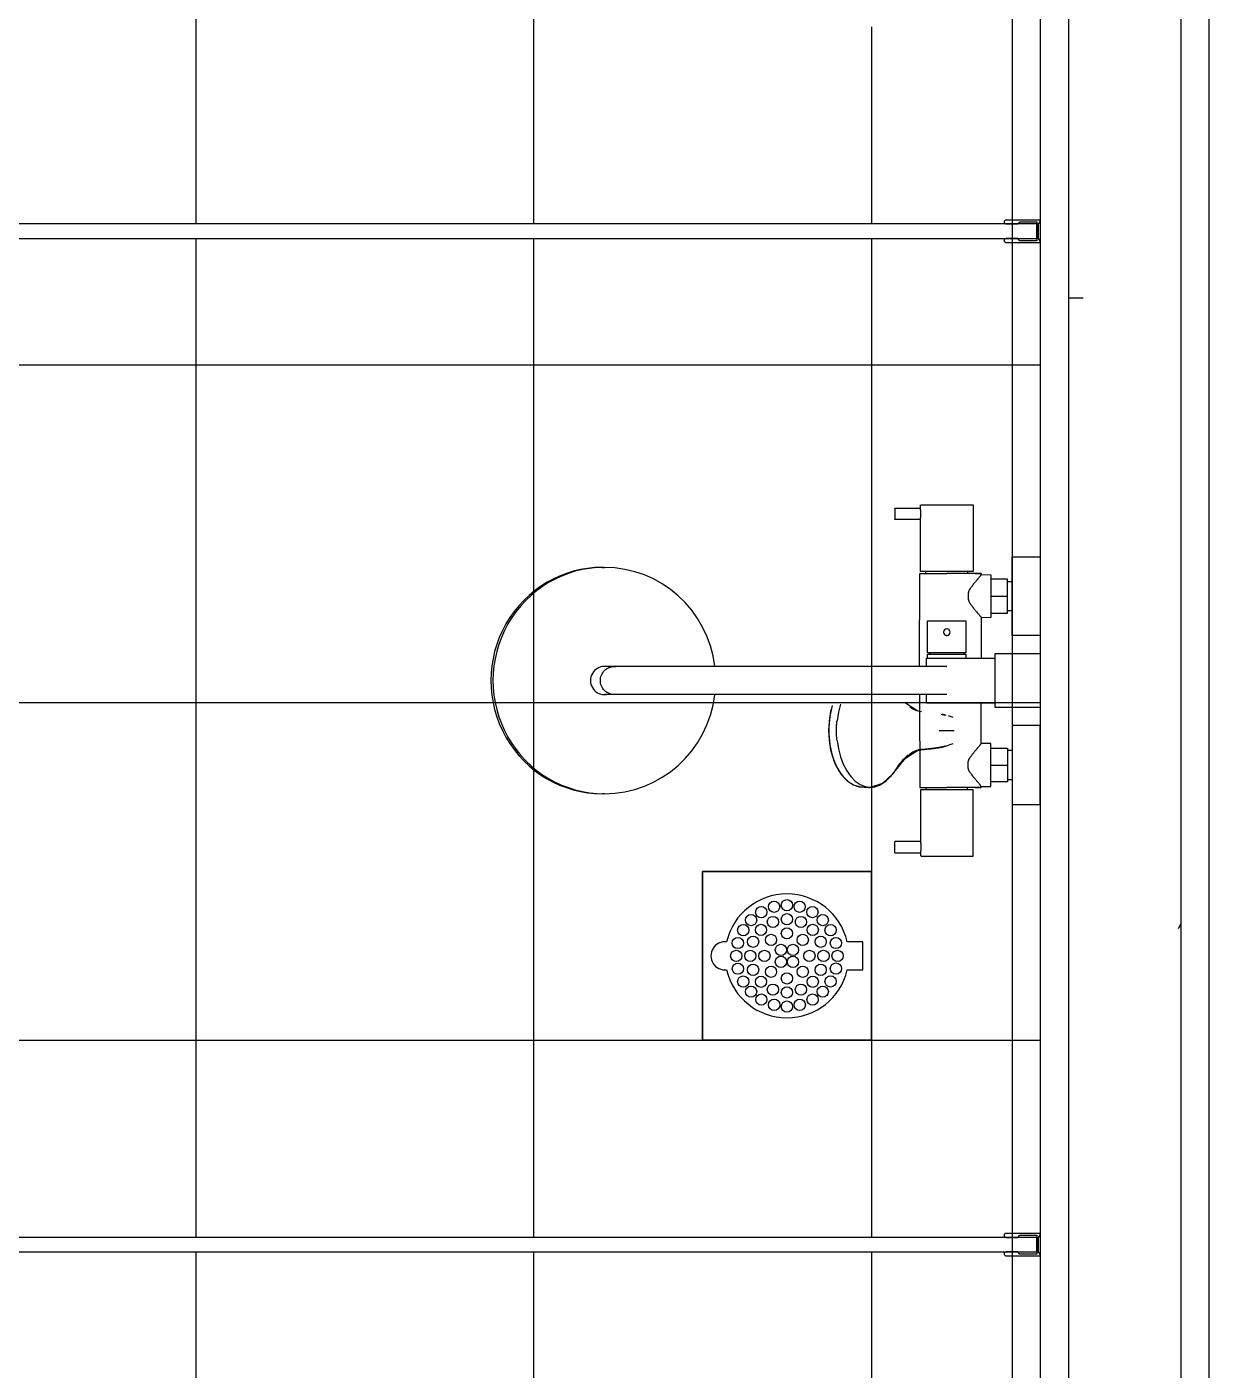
# Model space of a CAD drawing. Header units: millimetres. Extents: x -145636 to 131102, y -135903 to -7470.
# Drawn here: x 26745 to 27795, y -115166 to -113973 of the extents above; entities that cross this region are included whole.
import ezdxf

# ---------------------------------------------------------------- set-up
doc = ezdxf.new("R2010")
doc.units = ezdxf.units.MM
doc.layers.add('M_ARCHI', color=8, linetype='Continuous')

# ---------------------------------------------------------------- blocks, each defined once
blk = doc.blocks.new('RF Archi 21.10.2024')
at = {"layer": 'M_ARCHI', "color": 8}
for p, q in [((-138786, -25375.2), (-138786, -138101)), ((-138636, -126778.5), (-138636, -134028.5)), ((-138636, -126778.5), (-138636, -134028.5)), ((-138611, -134028.5), (-138611, -126778.5)), ((-138761, -129953.5), (-138761, -133253.5)), ((-138736, -129953.5), (-138736, -133278.5)), ((-138761, -130550), (-138791.3, -130550)), ((-138761, -130551.5), (-138761, -130550)), ((-138764, -130553.5), (-140545, -130553.5)), ((-138791.3, -130553.5), (-138781, -130553.5)), ((-138781, -130553.5), (-138779, -130551.5)), ((-138779, -130551.5), (-138764, -130551.5)), ((-138764, -130551.5), (-138764, -130568.5)), ((-138764, -130566.5), (-138764, -130553.5)), ((-138762.5, -130553.5), (-138761, -130551.5)), ((-138762.5, -130566.5), (-138762.5, -130553.5)), ((-140545, -130566.5), (-138764, -130566.5)), ((-138781, -130566.5), (-138791.3, -130566.5)), ((-138791.3, -130570), (-138761, -130570)), ((-138779, -130568.5), (-138781, -130566.5)), ((-138764, -130568.5), (-138779, -130568.5)), ((-138761, -130568.5), (-138762.5, -130566.5)), ((-138761, -130570), (-138761, -130568.5)), ((-138890, -130806), (-138890, -130816)), ((-138890, -130806.1), (-138890, -130806)), ((-138890, -130806), (-138890, -130806.1)), ((-138890, -130806.1), (-138890, -130806)), ((-138890, -130806), (-138867.5, -130806)), ((-138867.5, -130806), (-138867.5, -130803)), ((-138866.7, -130803), (-138844, -130803)), ((-138844, -130803), (-138820.5, -130803)), ((-138820.5, -130803), (-138820.5, -130862)), ((-138890, -130816), (-138890, -130815.8)), ((-138890, -130815.8), (-138890, -130816)), ((-138890, -130816), (-138890, -130815.8)), ((-138867.5, -130816), (-138890, -130816)), ((-138867.5, -130862), (-138867.5, -130816)), ((-139149.9, -130858.5), (-139148.1, -130858.5)), ((-138786, -130919), (-138786, -130849)), ((-138786, -130849), (-138761, -130849)), ((-138761, -130849), (-138761, -130919)), ((-138868.3, -130946.5), (-138868, -130864)), ((-138868, -130864), (-138844, -130864)), ((-138844, -130862), (-138867.5, -130862)), ((-138862.5, -130864), (-138862.5, -130862)), ((-138820.5, -130862), (-138844, -130862)), ((-138825.5, -130862), (-138825.5, -130864)), ((-138813.5, -130864), (-138813.5, -130864.8)), ((-138813.5, -130864.8), (-138805, -130865)), ((-138805, -130865), (-138805, -130903)), ((-138790, -130869), (-138805, -130869)), ((-138790, -130884), (-138790, -130869)), ((-138790, -130871), (-138786, -130871)), ((-138805, -130884), (-138790, -130884)), ((-138790, -130899), (-138790, -130884)), ((-138861, -130934.5), (-138861, -130906)), ((-138861, -130906), (-138844, -130906)), ((-138844, -130906), (-138827, -130906)), ((-138827, -130906), (-138827, -130934.5)), ((-138805, -130903), (-138813.5, -130903.2)), ((-138813.5, -130903.2), (-138813.5, -130939.1)), ((-138805, -130899), (-138790, -130899)), ((-138786, -130897), (-138790, -130897)), ((-138761, -130919), (-138786, -130919)), ((-138862, -130946.4), (-138862, -130939)), ((-138862, -130939), (-138801, -130939)), ((-138844, -130934.5), (-138861, -130934.5)), ((-138861, -130939), (-138861, -130935.5)), ((-138861, -130935.5), (-138844, -130935.5)), ((-138859, -130935.5), (-138859, -130934.5)), ((-138827, -130934.5), (-138844, -130934.5)), ((-138844, -130935.5), (-138827, -130935.5)), ((-138829, -130934.5), (-138829, -130935.5)), ((-138827, -130935.5), (-138827, -130939)), ((-138801, -130983), (-138801, -130935)), ((-138801, -130935), (-138761, -130935)), ((-138761, -130935), (-138761, -130983)), ((-139139.4, -130946.5), (-139148.1, -130946.5)), ((-139138.9, -130946.5), (-139139.4, -130946.5)), ((-139138.3, -130946.5), (-139138.9, -130946.5)), ((-139137.6, -130946.5), (-139138.3, -130946.5)), ((-139136.8, -130946.5), (-139137.6, -130946.5)), ((-139136, -130946.5), (-139136.8, -130946.5)), ((-139135.1, -130946.5), (-139136, -130946.5)), ((-139134.1, -130946.5), (-139135.1, -130946.5)), ((-139133.1, -130946.5), (-139134.1, -130946.5)), ((-139131.9, -130946.5), (-139133.1, -130946.5)), ((-139130.7, -130946.5), (-139131.9, -130946.5)), ((-139129.5, -130946.5), (-139130.7, -130946.5)), ((-139128.2, -130946.5), (-139129.5, -130946.5)), ((-139126.8, -130946.5), (-139128.2, -130946.5)), ((-139125.3, -130946.5), (-139126.8, -130946.5)), ((-139123.8, -130946.5), (-139125.3, -130946.5)), ((-139122.3, -130946.5), (-139123.8, -130946.5)), ((-139120.7, -130946.5), (-139122.3, -130946.5)), ((-139119, -130946.5), (-139120.7, -130946.5)), ((-139117.3, -130946.5), (-139119, -130946.5)), ((-139115.6, -130946.5), (-139117.3, -130946.5)), ((-139113.8, -130946.5), (-139115.6, -130946.5)), ((-139112, -130946.5), (-139113.8, -130946.5)), ((-139110.1, -130946.5), (-139112, -130946.5)), ((-139108.3, -130946.5), (-139110.1, -130946.5)), ((-139106.3, -130946.5), (-139108.3, -130946.5)), ((-139104.4, -130946.5), (-139106.3, -130946.5)), ((-139102.4, -130946.5), (-139104.4, -130946.5)), ((-139100.4, -130946.5), (-139102.4, -130946.5)), ((-139098.4, -130946.5), (-139100.4, -130946.5)), ((-139096.4, -130946.5), (-139098.4, -130946.5)), ((-139094.4, -130946.5), (-139096.4, -130946.5)), ((-139092.4, -130946.5), (-139094.4, -130946.5)), ((-139090.3, -130946.5), (-139092.4, -130946.5)), ((-139090, -130946.5), (-139090.3, -130946.5)), ((-138894, -130946.5), (-139090, -130946.5)), ((-138892, -130946.5), (-138894, -130946.5)), ((-138890, -130946.5), (-138892, -130946.5)), ((-138888, -130946.5), (-138890, -130946.5)), ((-138886, -130946.5), (-138888, -130946.5)), ((-138884.1, -130946.5), (-138886, -130946.5)), ((-138882.1, -130946.5), (-138884.1, -130946.5)), ((-138880.2, -130946.5), (-138882.1, -130946.5)), ((-138878.3, -130946.5), (-138880.2, -130946.5)), ((-138876.4, -130946.5), (-138878.3, -130946.5)), ((-138874.5, -130946.5), (-138876.4, -130946.5)), ((-138872.7, -130946.5), (-138874.5, -130946.5)), ((-138870.9, -130946.5), (-138872.7, -130946.5)), ((-138869.2, -130946.5), (-138870.9, -130946.5)), ((-138867.4, -130946.5), (-138869.2, -130946.5)), ((-138865.8, -130946.5), (-138867.4, -130946.5)), ((-138864.1, -130946.5), (-138865.8, -130946.5)), ((-138862.6, -130946.5), (-138864.1, -130946.5)), ((-138861, -130946.5), (-138862.6, -130946.5)), ((-138859.6, -130946.5), (-138861, -130946.5)), ((-138858.1, -130946.5), (-138859.6, -130946.5)), ((-138856.8, -130946.5), (-138858.1, -130946.5)), ((-138855.5, -130946.5), (-138856.8, -130946.5)), ((-138854.2, -130946.5), (-138855.5, -130946.5)), ((-138853, -130946.5), (-138854.2, -130946.5)), ((-138851.9, -130946.5), (-138853, -130946.5)), ((-138850.9, -130946.5), (-138851.9, -130946.5)), ((-138849.9, -130946.5), (-138850.9, -130946.5)), ((-138849, -130946.5), (-138849.9, -130946.5)), ((-138848.2, -130946.5), (-138849, -130946.5)), ((-138847.4, -130946.5), (-138848.2, -130946.5)), ((-138846.7, -130946.5), (-138847.4, -130946.5)), ((-138846.1, -130946.5), (-138846.7, -130946.5)), ((-138845.6, -130946.5), (-138846.1, -130946.5)), ((-138845.1, -130946.5), (-138845.6, -130946.5)), ((-138844.7, -130946.5), (-138845.1, -130946.5)), ((-138844.4, -130946.5), (-138844.7, -130946.5)), ((-138844.4, -130946.5), (-138844.2, -130946.5)), ((-138844.2, -130946.5), (-138844.4, -130946.5)), ((-138844.2, -130946.5), (-138844.1, -130946.5)), ((-138844.1, -130946.5), (-138844.2, -130946.5)), ((-138844.1, -130946.5), (-138844, -130946.5)), ((-138844, -130946.5), (-138844.1, -130946.5)), ((-139139.4, -130971.5), (-139148.1, -130971.5)), ((-139138.8, -130971.5), (-139139.4, -130971.5)), ((-139139.4, -130971.5), (-139139.4, -130971.5)), ((-139138.2, -130971.5), (-139138.8, -130971.5)), ((-139137.5, -130971.5), (-139138.2, -130971.5)), ((-139136.7, -130971.5), (-139137.5, -130971.5)), ((-139135.9, -130971.5), (-139136.7, -130971.5)), ((-139134.9, -130971.5), (-139135.9, -130971.5)), ((-139133.9, -130971.5), (-139134.9, -130971.5)), ((-139132.9, -130971.5), (-139133.9, -130971.5)), ((-139131.7, -130971.5), (-139132.9, -130971.5)), ((-139130.5, -130971.5), (-139131.7, -130971.5)), ((-139129.3, -130971.5), (-139130.5, -130971.5)), ((-139127.9, -130971.5), (-139129.3, -130971.5)), ((-139126.6, -130971.5), (-139127.9, -130971.5)), ((-139125.1, -130971.5), (-139126.6, -130971.5)), ((-139123.6, -130971.5), (-139125.1, -130971.5)), ((-139122, -130971.5), (-139123.6, -130971.5)), ((-139120.4, -130971.5), (-139122, -130971.5)), ((-139118.8, -130971.5), (-139120.4, -130971.5)), ((-139117.1, -130971.5), (-139118.8, -130971.5)), ((-139115.3, -130971.5), (-139117.1, -130971.5)), ((-139113.5, -130971.5), (-139115.3, -130971.5)), ((-139111.7, -130971.5), (-139113.5, -130971.5)), ((-139109.8, -130971.5), (-139111.7, -130971.5)), ((-139108, -130971.5), (-139109.8, -130971.5)), ((-139106, -130971.5), (-139108, -130971.5)), ((-139104.1, -130971.5), (-139106, -130971.5)), ((-139102.1, -130971.5), (-139104.1, -130971.5)), ((-139100.1, -130971.5), (-139102.1, -130971.5)), ((-139098.1, -130971.5), (-139100.1, -130971.5)), ((-139096.1, -130971.5), (-139098.1, -130971.5)), ((-139094.1, -130971.5), (-139096.1, -130971.5)), ((-139092, -130971.5), (-139094.1, -130971.5)), ((-139090, -130971.5), (-139092, -130971.5)), ((-138894, -130971.5), (-139090, -130971.5)), ((-138893.5, -130971.5), (-138894, -130971.5)), ((-138891.5, -130971.5), (-138893.5, -130971.5)), ((-138889.5, -130971.5), (-138891.5, -130971.5)), ((-138887.5, -130971.5), (-138889.5, -130971.5)), ((-138885.5, -130971.5), (-138887.5, -130971.5)), ((-138883.5, -130971.5), (-138885.5, -130971.5)), ((-138881.6, -130971.5), (-138883.5, -130971.5)), ((-138879.7, -130971.5), (-138881.6, -130971.5)), ((-138869.6, -130986.1), (-138880.8, -130979)), ((-138877.8, -130971.5), (-138879.7, -130971.5)), ((-138875.9, -130971.5), (-138877.8, -130971.5)), ((-138874, -130971.5), (-138875.9, -130971.5)), ((-138872.2, -130971.5), (-138874, -130971.5)), ((-138870.4, -130971.5), (-138872.2, -130971.5)), ((-138868.7, -130971.5), (-138870.4, -130971.5)), ((-138867, -130971.5), (-138868.7, -130971.5)), ((-138868.3, -130971.5), (-138868, -131054)), ((-138865.3, -130971.5), (-138867, -130971.5)), ((-138863.7, -130971.5), (-138865.3, -130971.5)), ((-138862.1, -130971.5), (-138863.7, -130971.5)), ((-138860.6, -130971.5), (-138862.1, -130971.5)), ((-138862, -130979), (-138862, -130971.6)), ((-138801, -130979), (-138862, -130979)), ((-138859.2, -130971.5), (-138860.6, -130971.5)), ((-138857.8, -130971.5), (-138859.2, -130971.5)), ((-138856.4, -130971.5), (-138857.8, -130971.5)), ((-138855.1, -130971.5), (-138856.4, -130971.5)), ((-138853.9, -130971.5), (-138855.1, -130971.5)), ((-138852.7, -130971.5), (-138853.9, -130971.5)), ((-138851.6, -130971.5), (-138852.7, -130971.5)), ((-138850.6, -130971.5), (-138851.6, -130971.5)), ((-138849.7, -130971.5), (-138850.6, -130971.5)), ((-138848.8, -130971.5), (-138849.7, -130971.5)), ((-138848, -130971.5), (-138848.8, -130971.5)), ((-138847.2, -130971.5), (-138848, -130971.5)), ((-138846.5, -130971.5), (-138847.2, -130971.5)), ((-138846, -130971.5), (-138846.5, -130971.5)), ((-138845.4, -130971.5), (-138846, -130971.5)), ((-138845, -130971.5), (-138845.4, -130971.5)), ((-138844.6, -130971.5), (-138845, -130971.5)), ((-138844.4, -130971.5), (-138844.6, -130971.5)), ((-138844.2, -130971.5), (-138844.4, -130971.5)), ((-138844, -130971.5), (-138844.2, -130971.5)), ((-138844, -130971.5), (-138844, -130971.5)), ((-138813.5, -131014.8), (-138813.5, -130978.8)), ((-138947.6, -130988.1), (-138949.1, -131003.5)), ((-138945.9, -130981.2), (-138948.3, -130992)), ((-138946.9, -130985.1), (-138947.6, -130988.1)), ((-138940.3, -130987.2), (-138941.5, -130994.8)), ((-138938.5, -130980.1), (-138940.3, -130987.2)), ((-138876.8, -130982.3), (-138873.6, -130984.3)), ((-138873.6, -130984.3), (-138870.8, -130985.7)), ((-138870.8, -130985.7), (-138866.4, -130986.6)), ((-138846, -130989.4), (-138848.2, -130988.9)), ((-138844.6, -130989.9), (-138846, -130989.4)), ((-138838.4, -130991.9), (-138842.4, -130990.4)), ((-138761, -130983), (-138801, -130983)), ((-138948.3, -130992), (-138949.1, -131003.5)), ((-138786, -130999), (-138786, -131069)), ((-138761, -130999), (-138786, -130999)), ((-138761, -131069), (-138761, -130999)), ((-138949.1, -131003.5), (-138947.6, -131018.8)), ((-138949.1, -131003.5), (-138948.3, -131015)), ((-138948.3, -131015), (-138945.9, -131025.7)), ((-138941.5, -131012.2), (-138940.3, -131019.7)), ((-138850.9, -131003.5), (-138850.8, -131003.5)), ((-138850.8, -131003.5), (-138842.2, -131003.5)), ((-138846.8, -131017.8), (-138838.4, -131015)), ((-138842.2, -131003.5), (-138837.4, -131003.5)), ((-138805, -131015), (-138813.5, -131014.8)), ((-138805, -131053), (-138805, -131015)), ((-138947.6, -131018.8), (-138946.9, -131021.9)), ((-138946.2, -131024.6), (-138943.3, -131032.6)), ((-138945.9, -131025.7), (-138942.3, -131035.1)), ((-138940.3, -131019.7), (-138938.5, -131026.8)), ((-138938.5, -131026.8), (-138936, -131033.4)), ((-138881.3, -131028.6), (-138877.6, -131025.3)), ((-138880.8, -131027.9), (-138869.6, -131020.9)), ((-138877.6, -131025.3), (-138876.8, -131024.6)), ((-138876.8, -131024.6), (-138875.4, -131023.7)), ((-138875.4, -131023.7), (-138871.6, -131021.6)), ((-138871.6, -131021.6), (-138867.7, -131020.5)), ((-138869.6, -131020.9), (-138861.3, -131019.8)), ((-138867.7, -131020.5), (-138858.2, -131019.6)), ((-138861.3, -131019.8), (-138855.5, -131019.2)), ((-138858.2, -131019.6), (-138846.8, -131017.8)), ((-138855.5, -131019.2), (-138851.3, -131018.6)), ((-138851.3, -131018.6), (-138848.2, -131018.1)), ((-138848.2, -131018.1), (-138846, -131017.5)), ((-138846, -131017.5), (-138844.6, -131017)), ((-138805, -131019), (-138790, -131019)), ((-138790, -131019), (-138790, -131034)), ((-138786, -131021), (-138790, -131021)), ((-138943.3, -131032.6), (-138941.2, -131036.9)), ((-138942.3, -131035.1), (-138937.6, -131042.6)), ((-138936, -131033.4), (-138932.9, -131039.3)), ((-138891.9, -131041.9), (-138886, -131034.3)), ((-138890.8, -131040.5), (-138880.8, -131027.9)), ((-138886, -131034.3), (-138884.6, -131032.5)), ((-138884.6, -131032.5), (-138882.8, -131030.2)), ((-138882.8, -131030.2), (-138881.3, -131028.6)), ((-138805, -131034), (-138790, -131034)), ((-138790, -131034), (-138790, -131049)), ((-138938.9, -131040.7), (-138936.7, -131043.6)), ((-138937.6, -131042.6), (-138932.4, -131048.1)), ((-138936.7, -131043.6), (-138932.9, -131047.5)), ((-138932.9, -131039.3), (-138929.3, -131044.2)), ((-138932.4, -131048.1), (-138926.9, -131051.6)), ((-138929.3, -131044.2), (-138925.3, -131048.3)), ((-138925.3, -131048.3), (-138920.9, -131051.2)), ((-138911.7, -131053.6), (-138900.7, -131050.2)), ((-138903.8, -131052), (-138898, -131048.3)), ((-138900.7, -131050.2), (-138891.9, -131041.9)), ((-138898, -131048.3), (-138891.9, -131041.9)), ((-138891.9, -131041.9), (-138890.8, -131040.5)), ((-138790, -131049), (-138805, -131049)), ((-138790, -131047), (-138786, -131047)), ((-139148.1, -131059.5), (-139149.9, -131059.5)), ((-138926.9, -131051.6), (-138920.6, -131053.4)), ((-138920.9, -131051.2), (-138916.4, -131053)), ((-138920.6, -131053.4), (-138920.3, -131053.4)), ((-138920.3, -131053.4), (-138912.8, -131053.9)), ((-138918.7, -131053.5), (-138917.4, -131053.6)), ((-138917.4, -131053.6), (-138916.1, -131053.7)), ((-138916.4, -131053), (-138911.7, -131053.6)), ((-138916.1, -131053.7), (-138914.8, -131053.8)), ((-138914.8, -131053.8), (-138913.5, -131053.9)), ((-138913.5, -131053.9), (-138912.2, -131053.9)), ((-138912.2, -131053.9), (-138907.9, -131053.4)), ((-138907.9, -131053.4), (-138903.8, -131052)), ((-138868, -131054), (-138844, -131054)), ((-138844, -131056), (-138867.5, -131056)), ((-138867.5, -131056), (-138867.5, -131102)), ((-138862.5, -131054), (-138862.5, -131056)), ((-138820.5, -131056), (-138844, -131056)), ((-138825.5, -131056), (-138825.5, -131054)), ((-138820.5, -131115), (-138820.5, -131056)), ((-138813.5, -131053.2), (-138805, -131053)), ((-138813.5, -131054), (-138813.5, -131053.2)), ((-138786, -131069), (-138761, -131069)), ((-138890, -131112), (-138890, -131102)), ((-138890, -131102), (-138890, -131102.1)), ((-138890, -131102.1), (-138890, -131102)), ((-138867.5, -131102), (-138890, -131102)), ((-138890, -131102), (-138890, -131102.1)), ((-138890, -131111.8), (-138890, -131112)), ((-138890, -131112), (-138890, -131111.8)), ((-138890, -131111.8), (-138890, -131112)), ((-138890, -131112), (-138867.5, -131112)), ((-138867.5, -131112), (-138867.5, -131115)), ((-138866.7, -131115), (-138844, -131115)), ((-138844, -131115), (-138820.5, -131115)), ((-139061, -131128.5), (-138911, -131128.5)), ((-139061, -131278.5), (-139061, -131128.5)), ((-138911, -131128.5), (-139061, -131128.5)), ((-139061, -131128.5), (-139061, -131278.5)), ((-138911, -131128.5), (-138911, -131278.5)), ((-138911, -131278.5), (-138911, -131128.5)), ((-138918.5, -131191), (-138932.4, -131191)), ((-138918.5, -131216), (-138918.5, -131191)), ((-138932.4, -131216), (-138918.5, -131216)), ((-138911, -131278.5), (-139061, -131278.5)), ((-139061, -131278.5), (-138911, -131278.5)), ((-138764, -131453.5), (-140545, -131453.5)), ((-138761, -131450), (-138791.3, -131450)), ((-138791.3, -131453.5), (-138781, -131453.5)), ((-138781, -131453.5), (-138779, -131451.5)), ((-138779, -131451.5), (-138764, -131451.5)), ((-138764, -131451.5), (-138764, -131468.5)), ((-138764, -131466.5), (-138764, -131453.5)), ((-138762.5, -131453.5), (-138761, -131451.5)), ((-138762.5, -131466.5), (-138762.5, -131453.5)), ((-138761, -131451.5), (-138761, -131450)), ((-140545, -131466.5), (-138764, -131466.5)), ((-138781, -131466.5), (-138791.3, -131466.5)), ((-138779, -131468.5), (-138781, -131466.5)), ((-138764, -131468.5), (-138779, -131468.5)), ((-138761, -131468.5), (-138762.5, -131466.5)), ((-138761, -131470), (-138761, -131468.5)), ((-138791.3, -131470), (-138761, -131470))]:
    blk.add_line(p, q, dxfattribs=at)
at = {"layer": 'M_ARCHI', "color": 8, "linetype": 'Continuous'}
for p, q in [((-139511, -129628.5), (-139511, -130553.5)), ((-139211, -129628.5), (-139211, -130553.5)), ((-138911, -130378.5), (-138911, -130553.5)), ((-139511, -130566.9), (-139511, -131453.5)), ((-139211, -130566.7), (-139211, -131453.5)), ((-138911, -130566.6), (-138911, -131128.5)), ((-138736, -130619.1), (-138722.8, -130619.1)), ((-142311, -130678.5), (-138761, -130678.5)), ((-142311, -130978.5), (-138761, -130978.5)), ((-138636, -131175), (-138638.6, -131179.6)), ((-142311, -131278.5), (-139061, -131278.5)), ((-138911, -131278.5), (-138911, -131453.5)), ((-138911, -131278.5), (-138761, -131278.5)), ((-139511, -131466.9), (-139511, -132353.5)), ((-139211, -131466.7), (-139211, -132353.5)), ((-138911, -131466.6), (-138911, -132028.5))]:
    blk.add_line(p, q, dxfattribs=at)
at = {"layer": 'M_ARCHI', "color": 8}
for centre in [(-138997.4, -131159.9), (-138986, -131158.5), (-138974.7, -131159.9), (-139017.8, -131171.7), (-139008.8, -131164.7), (-138998.4, -131173.4), (-138986, -131171), (-138973.6, -131173.4), (-138963.3, -131164.6), (-138954.2, -131171.7), (-139024.8, -131180.7), (-139009, -131180.5), (-138986, -131183.5), (-138963, -131180.5), (-138947.2, -131180.7), (-139029.6, -131192.1), (-139016, -131191), (-139000.1, -131189.3), (-138991.3, -131198.2), (-138980.7, -131198.2), (-138971.9, -131189.3), (-138956, -131191), (-138942.5, -131192.1), (-139031, -131203.5), (-139018.5, -131203.5), (-139006, -131203.5), (-138991.3, -131208.8), (-138980.7, -131208.8), (-138966, -131203.5), (-138953.5, -131203.5), (-138941, -131203.5), (-139029.5, -131214.9), (-139016, -131215.9), (-139000.1, -131217.6), (-138971.9, -131217.6), (-138956, -131215.9), (-138942.5, -131214.8), (-139024.8, -131226.3), (-139009, -131226.5), (-138998.4, -131233.5), (-138986, -131223.5), (-138973.6, -131233.5), (-138963, -131226.5), (-138947.2, -131226.2), (-139017.8, -131235.3), (-139008.7, -131242.3), (-138986, -131236), (-138963.2, -131242.3), (-138954.2, -131235.3), (-138997.3, -131247), (-138986, -131248.5), (-138974.6, -131247)]:
    blk.add_circle(centre, 5, dxfattribs=at)
for centre, radius, start, end in [((-138791.3, -130551.7), 1.75, 90, 180), ((-138791.3, -130551.7), 1.75, 180, 270), ((-138791.3, -130568.2), 1.75, 90, 180), ((-138791.3, -130568.2), 1.75, 180, 270), ((-138844, -130916), 3, 90, 270), ((-138844, -130916), 3, 270, 90), ((-138986, -131203.5), 55, 13.1366, 166.95), ((-139041, -131203.5), 12.5, 83.475, 276.525), ((-138986, -131203.5), 55, 193.05, 346.8634), ((-138791.3, -131451.7), 1.75, 90, 180), ((-138791.3, -131451.7), 1.75, 180, 270), ((-138791.3, -131468.2), 1.75, 90, 180), ((-138791.3, -131468.2), 1.75, 180, 270)]:
    blk.add_arc(centre, radius, start, end, dxfattribs=at)
for centre, major_axis, ratio, start_param, end_param in [((-139149.9, -130959), (0, 100.5), 0.984808, 0, 3.141593), ((-139148.1, -130959), (0, 100.5), 0.984808, 0, 3.141593), ((-139148.1, -130959), (0, 100.5), 0.984808, 4.838199, 6.283185), ((-139148.1, -130959), (0, 12.5), 0.984808, 0, 3.141593), ((-139148.1, -130959), (0, 12.5), 0.984808, 6.132198, 6.283185), ((-139148.1, -130959), (0, 12.5), 0.984808, 3.141593, 3.29258), ((-139148.1, -130959), (0, 100.5), 0.984808, 3.141593, 4.586579), ((-138918.7, -131003.5), (0, 50), 0.603332, 1.178097, 1.570796), ((-138918.7, -131003.5), (0, 50), 0.603332, 1.570796, 3.141593)]:
    blk.add_ellipse(centre, major_axis=major_axis, ratio=ratio, start_param=start_param, end_param=end_param, dxfattribs=at)
for points, knots in [([(-138867.5, -130816), (-138867.5, -130816), (-138867.5, -130815.9), (-138867.4, -130815.7), (-138867.4, -130815.3), (-138867.3, -130814.8), (-138867.2, -130814.2), (-138867.1, -130813.5), (-138867, -130812.7), (-138867, -130811.8), (-138867, -130810.9), (-138867, -130810.2), (-138867, -130809.5), (-138867.1, -130808.6), (-138867.2, -130807.7), (-138867.3, -130807), (-138867.5, -130806.2), (-138867.5, -130806), (-138867.5, -130806)], [0, 0, 0, 0, 0.055556, 0.111111, 0.166667, 0.222222, 0.277778, 0.333333, 0.388889, 0.444444, 0.513889, 0.548611, 0.583333, 0.652778, 0.722222, 0.791667, 0.861111, 1, 1, 1, 1]), ([(-138813.5, -130864), (-138813.5, -130864), (-138815.9, -130864), (-138819.7, -130864), (-138826.6, -130864), (-138837.9, -130864), (-138844, -130864)], [0, 0, 0, 0, 0.01974667, 0.04180364, 0.07040511, 0.09897424, 0.09897424, 0.09897424, 0.09897424]), ([(-138813.5, -130864.8), (-138813.5, -130864.8), (-138813.5, -130865), (-138813.9, -130865.5), (-138814.1, -130865.9), (-138814.3, -130866.2), (-138814.6, -130866.5), (-138815, -130867), (-138815.6, -130867.7), (-138816.2, -130868.5), (-138816.7, -130869), (-138817, -130869.4), (-138817.2, -130869.6), (-138817.4, -130869.9), (-138817.7, -130870.3), (-138818.3, -130870.9), (-138819, -130871.7), (-138819.6, -130872.5), (-138820.2, -130873.1), (-138820.6, -130873.6), (-138820.9, -130874), (-138821, -130874.2), (-138821.1, -130874.4), (-138821.2, -130874.6), (-138821.4, -130874.8), (-138821.7, -130875.2), (-138822.1, -130875.8), (-138822.7, -130876.5), (-138823.4, -130877.5), (-138824, -130878.5), (-138824.4, -130879.4), (-138824.6, -130879.9), (-138824.7, -130880.4), (-138824.8, -130880.8), (-138825, -130881.4), (-138825.1, -130882.4), (-138825.2, -130884), (-138825.1, -130885.5), (-138825, -130886.6), (-138824.8, -130887.2), (-138824.7, -130887.6), (-138824.6, -130888), (-138824.4, -130888.6), (-138824, -130889.5), (-138823.3, -130890.5), (-138822.6, -130891.5), (-138822.1, -130892.2), (-138821.7, -130892.8), (-138821.4, -130893.2), (-138821.2, -130893.4), (-138821.1, -130893.6), (-138821, -130893.7), (-138820.8, -130894), (-138820.5, -130894.4), (-138820.1, -130894.9), (-138819.6, -130895.5), (-138818.9, -130896.3), (-138818.3, -130897.1), (-138817.7, -130897.7), (-138817.4, -130898.1), (-138817.2, -130898.3), (-138817, -130898.6), (-138816.7, -130898.9), (-138816.2, -130899.5), (-138815.5, -130900.3), (-138814.9, -130901), (-138814.5, -130901.5), (-138814.3, -130901.8), (-138814.1, -130902.1), (-138813.8, -130902.5), (-138813.5, -130903), (-138813.5, -130903.2), (-138813.5, -130903.2)], [-1, -1, -1, -1, -0.944444, -0.916667, -0.902778, -0.888889, -0.875, -0.861111, -0.833333, -0.805556, -0.791667, -0.784722, -0.777778, -0.770833, -0.763889, -0.75, -0.722222, -0.708333, -0.694444, -0.680556, -0.673611, -0.670139, -0.666667, -0.663194, -0.659722, -0.652778, -0.638889, -0.625, -0.611111, -0.583333, -0.569444, -0.5625, -0.555556, -0.548611, -0.541667, -0.527778, -0.5, -0.472222, -0.458333, -0.451389, -0.444444, -0.4375, -0.430556, -0.416667, -0.388889, -0.375, -0.361111, -0.347222, -0.340278, -0.336806, -0.333333, -0.329861, -0.326389, -0.319444, -0.305556, -0.291667, -0.277778, -0.25, -0.236111, -0.229167, -0.222222, -0.215278, -0.208333, -0.194444, -0.166667, -0.138889, -0.125, -0.111111, -0.097222, -0.083333, -0.055556, 0, 0, 0, 0]), ([(-138818.7, -130864), (-138817.6, -130864), (-138815.6, -130864), (-138813.5, -130864), (-138813.5, -130864)], [0.0618589, 0.0618589, 0.0618589, 0.0618589, 0.07922757, 0.09897424, 0.09897424, 0.09897424, 0.09897424]), ([(-138847, -130915.4), (-138847, -130915.7), (-138847, -130916), (-138847, -130916.3), (-138847, -130916.5), (-138847, -130916.5)], [0.4444444, 0.4444444, 0.4444444, 0.4444444, 0.5138889, 0.5486111, 0.5555556, 0.5555556, 0.5555556, 0.5555556]), ([(-138942, -131003.5), (-138942, -131001.7), (-138941.9, -130998.8), (-138941.6, -130995.9), (-138941.5, -130994.8)], [-1, -1, -1, -1, -0.4, 0, 0, 0, 0]), ([(-138941.5, -131012.2), (-138941.7, -131010.5), (-138941.9, -131007.6), (-138942, -131004.6), (-138942, -131003.5)], [-1, -1, -1, -1, -0.4, 0, 0, 0, 0]), ([(-138813.5, -131053.2), (-138813.5, -131053.2), (-138813.5, -131053), (-138813.9, -131052.5), (-138814.1, -131052.1), (-138814.3, -131051.8), (-138814.6, -131051.4), (-138815, -131050.9), (-138815.6, -131050.2), (-138816.2, -131049.5), (-138816.7, -131048.9), (-138817, -131048.6), (-138817.2, -131048.3), (-138817.4, -131048), (-138817.7, -131047.7), (-138818.3, -131047), (-138819, -131046.3), (-138819.6, -131045.5), (-138820.2, -131044.9), (-138820.6, -131044.3), (-138820.9, -131043.9), (-138821, -131043.7), (-138821.1, -131043.5), (-138821.2, -131043.4), (-138821.4, -131043.1), (-138821.7, -131042.7), (-138822.1, -131042.2), (-138822.7, -131041.5), (-138823.4, -131040.5), (-138824, -131039.5), (-138824.4, -131038.5), (-138824.6, -131038), (-138824.7, -131037.6), (-138824.8, -131037.2), (-138825, -131036.6), (-138825.1, -131035.5), (-138825.2, -131034), (-138825.1, -131032.4), (-138825, -131031.3), (-138824.8, -131030.8), (-138824.7, -131030.3), (-138824.6, -131029.9), (-138824.4, -131029.4), (-138824, -131028.4), (-138823.3, -131027.4), (-138822.6, -131026.5), (-138822.1, -131025.7), (-138821.7, -131025.2), (-138821.4, -131024.8), (-138821.2, -131024.5), (-138821.1, -131024.4), (-138821, -131024.2), (-138820.8, -131024), (-138820.5, -131023.6), (-138820.1, -131023.1), (-138819.6, -131022.4), (-138818.9, -131021.6), (-138818.3, -131020.9), (-138817.7, -131020.2), (-138817.4, -131019.9), (-138817.2, -131019.6), (-138817, -131019.4), (-138816.7, -131019), (-138816.2, -131018.4), (-138815.5, -131017.7), (-138814.9, -131017), (-138814.5, -131016.5), (-138814.3, -131016.1), (-138814.1, -131015.8), (-138813.8, -131015.5), (-138813.5, -131015), (-138813.5, -131014.8), (-138813.5, -131014.8)], [-1, -1, -1, -1, -0.944444, -0.916667, -0.902778, -0.888889, -0.875, -0.861111, -0.833333, -0.805556, -0.791667, -0.784722, -0.777778, -0.770833, -0.763889, -0.75, -0.722222, -0.708333, -0.694444, -0.680556, -0.673611, -0.670139, -0.666667, -0.663194, -0.659722, -0.652778, -0.638889, -0.625, -0.611111, -0.583333, -0.569444, -0.5625, -0.555556, -0.548611, -0.541667, -0.527778, -0.5, -0.472222, -0.458333, -0.451389, -0.444444, -0.4375, -0.430556, -0.416667, -0.388889, -0.375, -0.361111, -0.347222, -0.340278, -0.336806, -0.333333, -0.329861, -0.326389, -0.319444, -0.305556, -0.291667, -0.277778, -0.25, -0.236111, -0.229167, -0.222222, -0.215278, -0.208333, -0.194444, -0.166667, -0.138889, -0.125, -0.111111, -0.097222, -0.083333, -0.055556, 0, 0, 0, 0]), ([(-138845.3, -131017), (-138845.6, -131017.2), (-138846.6, -131017.5), (-138848.8, -131018.1), (-138851.8, -131018.7), (-138855.3, -131019.2), (-138858.8, -131019.6), (-138861.4, -131019.9), (-138863.8, -131020.1), (-138865.7, -131020.2), (-138867.9, -131020.4), (-138869.8, -131020.8), (-138871.5, -131021.4), (-138872.9, -131022), (-138874.2, -131022.7), (-138876.1, -131023.9), (-138878.6, -131025.6), (-138881.6, -131028.1), (-138884.3, -131030.9), (-138886.8, -131034.1), (-138889.1, -131037.5), (-138891.3, -131040.9), (-138893.7, -131043.9), (-138897, -131047.3), (-138901.1, -131050.8), (-138906.6, -131053.3), (-138910.3, -131053.9), (-138912.2, -131053.9)], [0, 0, 0, 0, 0.1, 0.2, 0.3, 0.4, 0.45, 0.5, 0.525, 0.55, 0.575, 0.6, 0.6125, 0.625, 0.6375, 0.65, 0.675, 0.7, 0.725, 0.75, 0.775, 0.8, 0.825, 0.85, 0.9, 0.95, 1, 1, 1, 1]), ([(-138919.2, -131053), (-138919.2, -131053.1), (-138919.1, -131053.3), (-138918.8, -131053.5), (-138918.7, -131053.5), (-138918.7, -131053.5)], [-1, -1, -1, -1, -0.875, -0.625, 0, 0, 0, 0]), ([(-138912.2, -131053.9), (-138912.1, -131053.9), (-138912, -131053.9), (-138911.8, -131053.7), (-138911.7, -131053.6), (-138911.7, -131053.6)], [-0.9879218, -0.9879218, -0.9879218, -0.9879218, -0.75, -0.5, 0, 0, 0, 0]), ([(-138813.5, -131054), (-138813.5, -131054), (-138815.9, -131054), (-138819.7, -131054), (-138826.6, -131054), (-138837.9, -131054), (-138844, -131054)], [0, 0, 0, 0, 0.01974667, 0.04180364, 0.07040511, 0.09897424, 0.09897424, 0.09897424, 0.09897424]), ([(-138818.7, -131054), (-138817.6, -131054), (-138815.6, -131054), (-138813.5, -131054), (-138813.5, -131054)], [0.0618589, 0.0618589, 0.0618589, 0.0618589, 0.07922757, 0.09897424, 0.09897424, 0.09897424, 0.09897424]), ([(-138867.5, -131102), (-138867.5, -131102), (-138867.5, -131102), (-138867.4, -131102.2), (-138867.4, -131102.6), (-138867.3, -131103.1), (-138867.2, -131103.7), (-138867.1, -131104.5), (-138867, -131105.3), (-138867, -131106.2), (-138867, -131107), (-138867, -131107.7), (-138867, -131108.4), (-138867.1, -131109.3), (-138867.2, -131110.2), (-138867.3, -131111), (-138867.5, -131111.7), (-138867.5, -131112), (-138867.5, -131112)], [0, 0, 0, 0, 0.055556, 0.111111, 0.166667, 0.222222, 0.277778, 0.333333, 0.388889, 0.444444, 0.513889, 0.548611, 0.583333, 0.652778, 0.722222, 0.791667, 0.861111, 1, 1, 1, 1])]:
    blk.add_open_spline(points, degree=3, knots=knots, dxfattribs=at)
for points in [[(-138813.6, -130864), (-138813.6, -130864), (-138813.5, -130864), (-138813.5, -130864)], [(-138813.5, -130864), (-138813.5, -130864), (-138813.6, -130864), (-138813.6, -130864)], [(-138845, -130918.8), (-138844.7, -130918.9), (-138844.4, -130919), (-138844, -130919)], [(-138844, -130919), (-138843.8, -130919), (-138843.5, -130918.9), (-138843.1, -130918.8), (-138843, -130918.8)], [(-139139.4, -130971.5), (-139141, -130971.5), (-139144.2, -130970.8), (-139148.3, -130968), (-139151, -130963.9), (-139152, -130959), (-139151, -130954.1), (-139148.3, -130949.9), (-139144.2, -130947.1), (-139141, -130946.5), (-139139.4, -130946.5)], [(-139139.4, -130946.5), (-139138.9, -130946.5), (-139138.3, -130946.5), (-139137.8, -130946.6)], [(-139137.8, -130971.4), (-139138.3, -130971.4), (-139138.9, -130971.5), (-139139.4, -130971.5)], [(-138848.9, -130988.8), (-138848, -130989), (-138846.6, -130989.4), (-138845.6, -130989.8), (-138845.3, -130989.9)], [(-138948.9, -131003.5), (-138949, -131003.5), (-138949, -131003.5), (-138949, -131003.5)], [(-138948.9, -131003.5), (-138949, -131003.5), (-138949, -131003.5), (-138949, -131003.5)], [(-138948.9, -131003.5), (-138948.9, -131003.5), (-138948.9, -131003.5), (-138948.9, -131003.5)], [(-138948.9, -131003.5), (-138948.9, -131003.5), (-138948.9, -131003.5), (-138948.9, -131003.5)], [(-138813.6, -131054), (-138813.6, -131054), (-138813.5, -131054), (-138813.5, -131054)], [(-138813.5, -131054), (-138813.5, -131054), (-138813.6, -131054), (-138813.6, -131054)]]:
    blk.add_open_spline(points, degree=3, dxfattribs=at)

msp = doc.modelspace()

# ---------------------------------------------------------------- block references
at = {"layer": 'M_ARCHI', "color": 8, "linetype": 'Continuous'}
msp.add_blockref('RF Archi 21.10.2024', (166405.7, 16405.4), dxfattribs=at)

doc.saveas('drawing.dxf')
